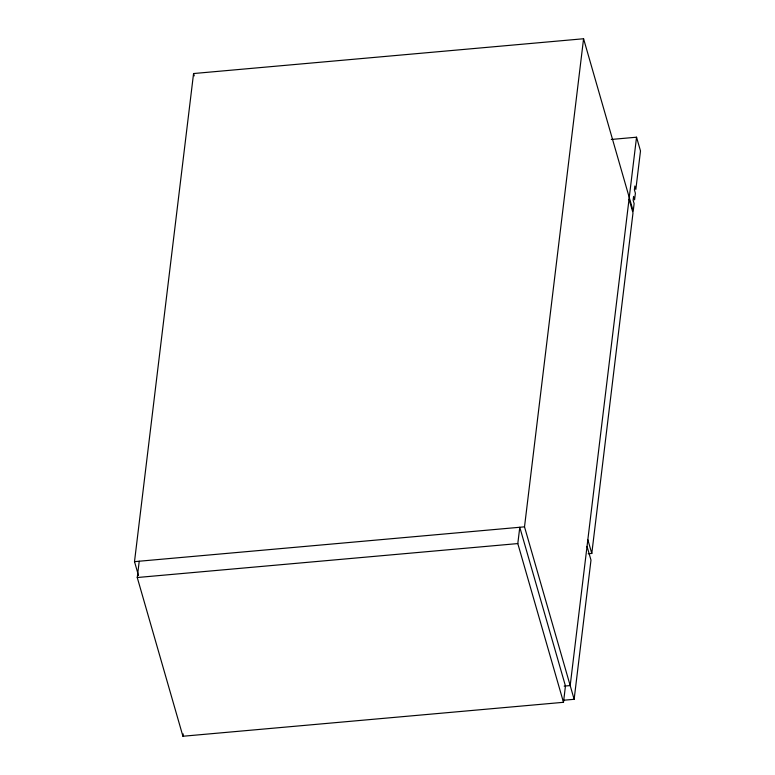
<?xml version="1.0" encoding="UTF-8"?>
<svg xmlns="http://www.w3.org/2000/svg" width="775" height="775" viewBox="0 0 775 775"><rect width="100%" height="100%" fill="white"/><g stroke="black" fill="none" stroke-linecap="round" stroke-linejoin="round"><path stroke-width="1.16" d="M138.502 575.544L134.501 561.643L193.566 73.538L583.575 38.75L633.204 211.207L634.124 203.631L633.136 200.202L633.592 196.414L634.58 199.843L635.384 193.217L634.396 189.788L634.851 186L635.839 189.429L640.499 150.931L636.546 137.204L611.272 139.461M563.493 702.305L517.807 543.575L519.783 527.271L565.459 686.001L563.493 702.305L182.929 736.25L137.252 577.52L139.229 561.216M182.929 736.25L183.22 733.925M563.309 700.271L574.139 699.302L524.51 526.845L583.575 38.75M636.546 137.204L570.187 685.575L564.171 686.117M574.139 699.302L590.986 560.112L587.033 546.385M588.177 553.776L591.79 553.457L633.001 212.902L629.048 199.175M134.501 561.643L524.51 526.845M137.252 577.52L517.807 543.575M587.837 539.729L591.79 553.457M193.566 73.538L194.234 75.863"/></g></svg>
